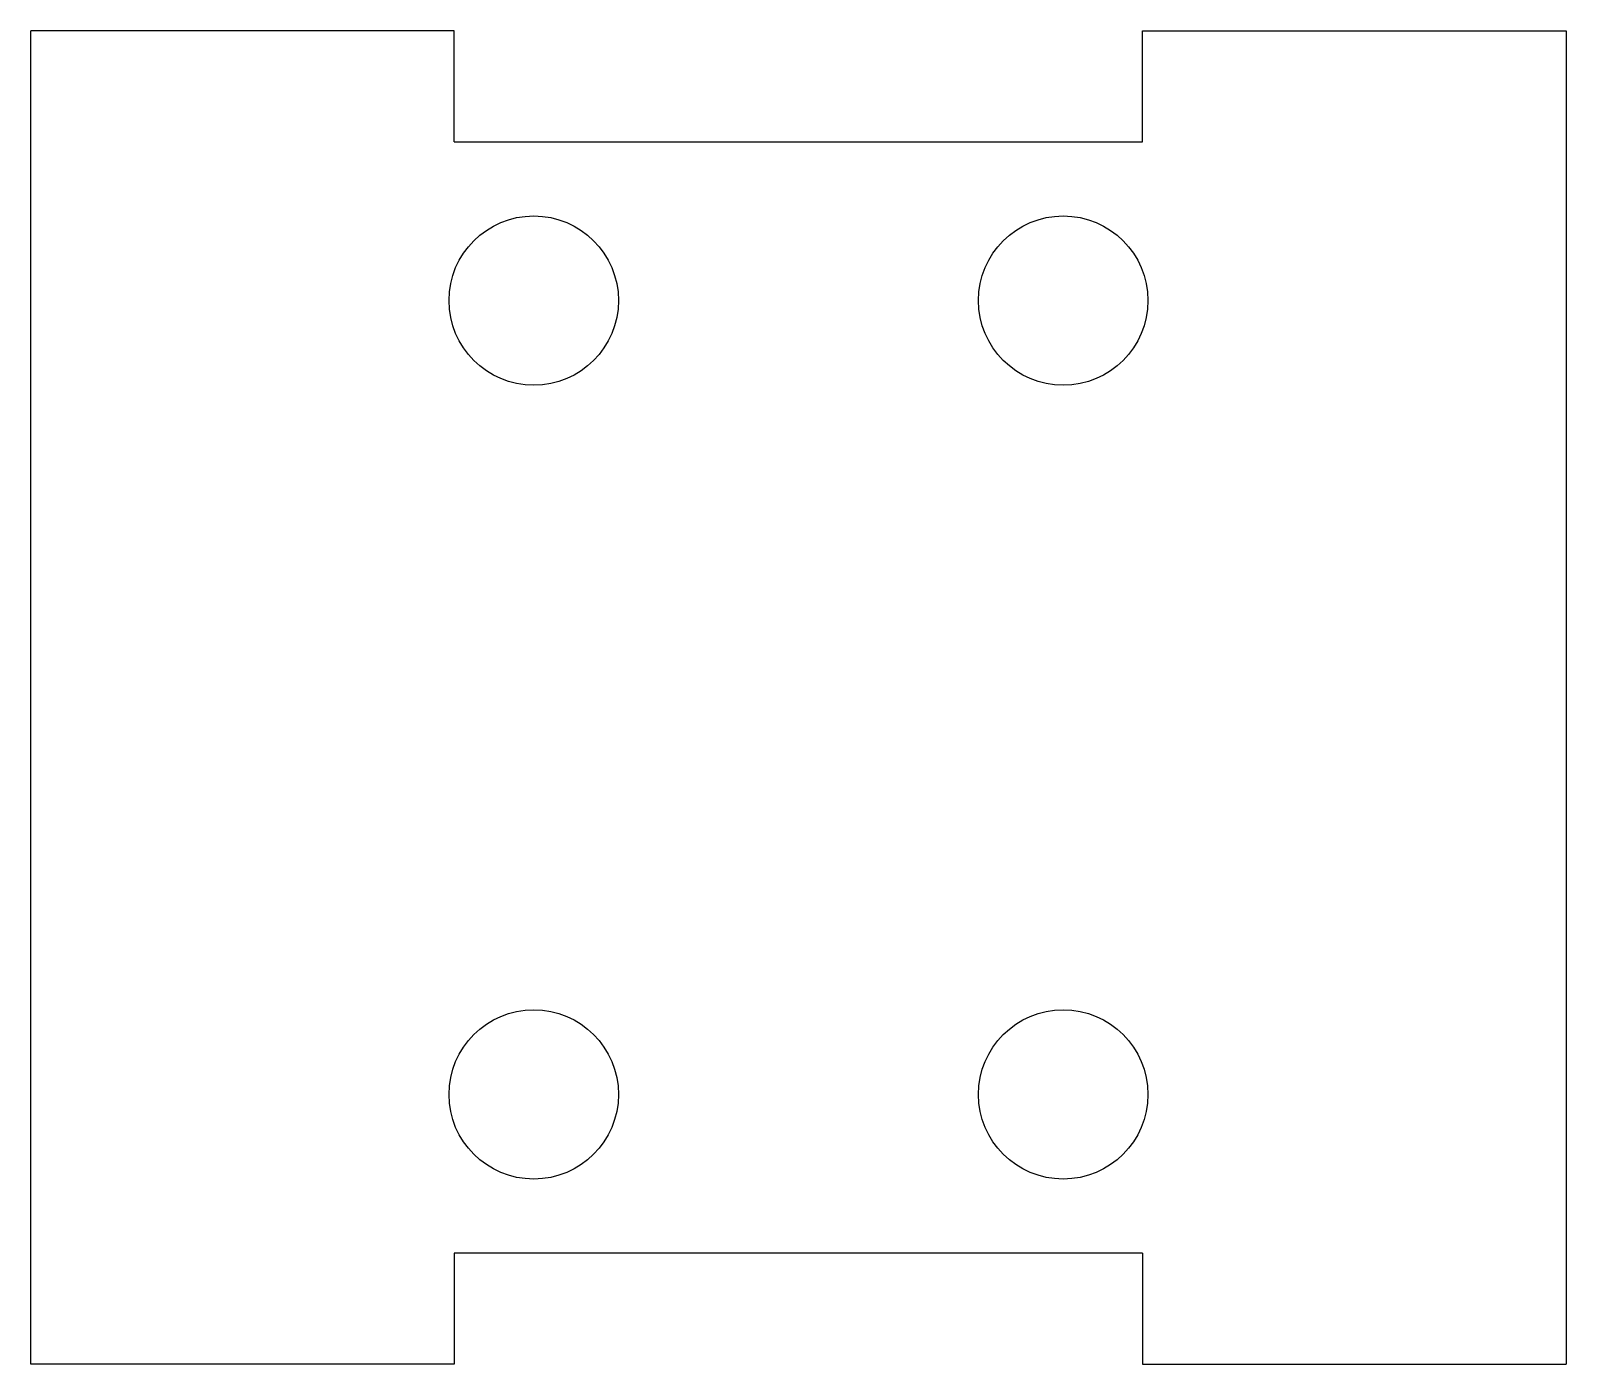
# Model space of a CAD drawing. Header units: millimetres. Extents: x -4.4 to 24.6, y -12.6 to 12.6.
import ezdxf

# ---------------------------------------------------------------- set-up
doc = ezdxf.new("R2010")
doc.units = ezdxf.units.MM

msp = doc.modelspace()

# ---------------------------------------------------------------- linework, layer by layer
at = {"color": 7, "linetype": 'Continuous', "lineweight": 25}
for p, q in [((3.582, 12.6), (-4.418, 12.6)), ((-4.418, -12.6), (-4.418, 12.6)), ((3.582, 10.5), (3.582, 12.6)), ((16.582, 12.6), (24.582, 12.6)), ((16.582, 10.5), (16.582, 12.6)), ((24.582, 12.6), (24.582, -12.6)), ((3.582, 10.5), (16.582, 10.5)), ((3.582, -10.5), (3.582, -12.6)), ((16.582, -10.5), (3.582, -10.5)), ((16.582, -10.5), (16.582, -12.6)), ((3.582, -12.6), (-4.418, -12.6)), ((16.582, -12.6), (24.582, -12.6))]:
    msp.add_line(p, q, dxfattribs=at)
for centre in [(5.082, 7.5), (15.082, 7.5), (5.082, -7.5), (15.082, -7.5)]:
    msp.add_circle(centre, 1.6, dxfattribs=at)

doc.saveas('drawing.dxf')
